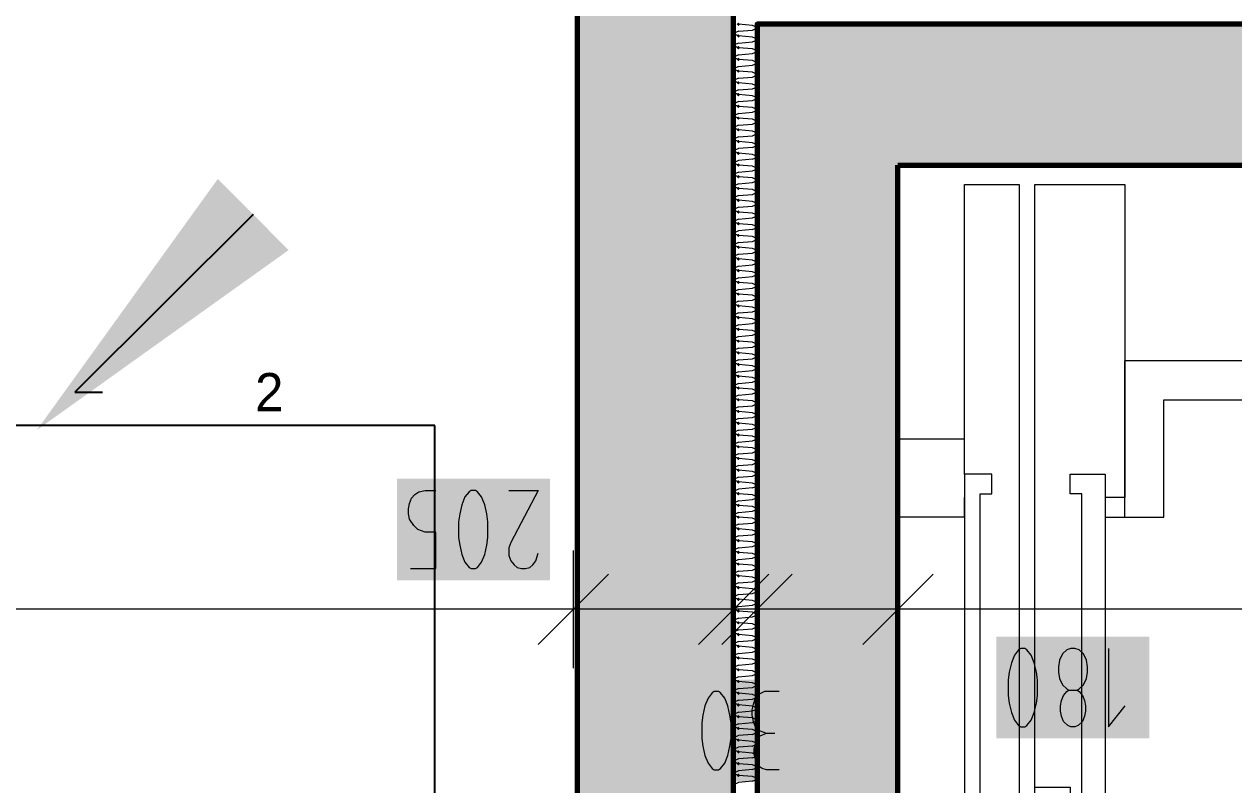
# Model space of a CAD drawing. Header units: millimetres. Extents: x 0 to 594, y 0 to 420.
# Drawn here: x 89.8 to 105.65, y 203.29 to 213.25 of the extents above; entities that cross this region are included whole.
import ezdxf
from ezdxf import colors
from ezdxf.entities.mleader import LeaderData, LeaderLine
from ezdxf.math import Vec2, Vec3

# ---------------------------------------------------------------- set-up
doc = ezdxf.new("R2010")
doc.units = ezdxf.units.MM
doc.header["$LTSCALE"] = 8
for name, color, linetype in [('PDF_Koty delkove', 7, 'Continuous'), ('PDF_Prostupy', 7, 'Continuous'), ('PDF_Steny obvodove nosne', 7, 'Continuous'), ('PDF_Steny sendvic', 7, 'Continuous'), ('PDF_Steny vnitrni', 7, 'Continuous'), ('PDF_Vytah', 7, 'Continuous'), ('RED_2.5mm^2', 1, 'Continuous')]:
    doc.layers.add(name, color=color, linetype=linetype)

msp = doc.modelspace()

# ---------------------------------------------------------------- linework, layer by layer
at = {"layer": 'PDF_Koty delkove', "lineweight": 18}
for points in [[(94.859, 206.118), (95.188, 206.118), (95.188, 206.595), (95.051, 206.595), (94.956, 206.63), (94.901, 206.681), (94.846, 206.766), (94.832, 206.834), (94.832, 206.903), (94.846, 206.971), (94.873, 207.039), (94.915, 207.09)], [(94.915, 207.09), (94.969, 207.125), (95.051, 207.143), (95.188, 207.143)], [(96.146, 207.143), (96.53, 207.143), (96.174, 206.459), (96.146, 206.39), (96.146, 206.288), (96.174, 206.22), (96.215, 206.169), (96.256, 206.134), (96.311, 206.118), (96.365, 206.118), (96.42, 206.134), (96.461, 206.169), (96.502, 206.22), (96.53, 206.322)], [(96.991, 206.354), (96.991, 205.585), (96.991, 204.816)], [(99.092, 206.354), (99.092, 205.585), (99.092, 204.816)], [(99.4, 206.354), (99.4, 205.585), (99.4, 204.816)], [(101.245, 206.354), (101.245, 205.585), (101.245, 204.816)], [(97.453, 206.046), (96.53, 205.124)], [(99.554, 206.046), (98.631, 205.124)], [(99.861, 206.046), (98.939, 205.124)], [(101.706, 206.046), (100.784, 205.124)], [(180.169, 205.585), (173.408, 205.585), (172.569, 205.585), (169.05, 205.585), (165.409, 205.585), (163.923, 205.585), (158.658, 205.585), (156.541, 205.585), (153.878, 205.585), (151.726, 205.585), (123.744, 205.585), (121.847, 205.585), (101.245, 205.585), (99.4, 205.585), (99.092, 205.585), (96.991, 205.585), (79.208, 205.585), (77.721, 205.585)], [(102.991, 204.986), (102.936, 205.055), (102.908, 205.072), (102.854, 205.072), (102.826, 205.055), (102.772, 204.986), (102.731, 204.884), (102.704, 204.764), (102.69, 204.661)], [(102.69, 204.661), (102.69, 204.456), (102.704, 204.355), (102.731, 204.235), (102.772, 204.133), (102.826, 204.064), (102.854, 204.047), (102.908, 204.047), (102.936, 204.064), (102.991, 204.133), (103.032, 204.235), (103.06, 204.355), (103.073, 204.456), (103.073, 204.661), (103.06, 204.764), (103.032, 204.884), (102.991, 204.986)], [(103.593, 204.525), (103.62, 204.508), (103.662, 204.456), (103.689, 204.389), (103.703, 204.32), (103.703, 204.251), (103.689, 204.184), (103.662, 204.115), (103.606, 204.064), (103.565, 204.047), (103.511, 204.047), (103.47, 204.064), (103.415, 204.115), (103.388, 204.184), (103.374, 204.251), (103.374, 204.32), (103.388, 204.389), (103.415, 204.456), (103.456, 204.508), (103.483, 204.525), (103.593, 204.525), (103.62, 204.543), (103.675, 204.594), (103.717, 204.679), (103.731, 204.764), (103.731, 204.833), (103.717, 204.918), (103.675, 205.004), (103.62, 205.055), (103.565, 205.072), (103.511, 205.072), (103.456, 205.055), (103.401, 205.004), (103.361, 204.918), (103.347, 204.833)], [(104.004, 205.072), (104.004, 204.047), (104.222, 204.32)], [(103.347, 204.833), (103.347, 204.764), (103.361, 204.679), (103.401, 204.594), (103.456, 204.543), (103.483, 204.525)], [(98.675, 204.098), (98.675, 203.893), (98.689, 203.791), (98.716, 203.671), (98.757, 203.569), (98.811, 203.5), (98.839, 203.484), (98.893, 203.484), (98.921, 203.5), (98.975, 203.569), (99.016, 203.671), (99.044, 203.791), (99.058, 203.893), (99.058, 204.098), (99.044, 204.2), (99.016, 204.32), (98.975, 204.423), (98.921, 204.491), (98.893, 204.509), (98.839, 204.509), (98.811, 204.491), (98.757, 204.423), (98.716, 204.32)], [(99.687, 204.509), (99.496, 204.509), (99.428, 204.474), (99.373, 204.423), (99.346, 204.338), (99.332, 204.269), (99.332, 204.2), (99.346, 204.115), (99.373, 204.047), (99.428, 203.996), (99.523, 203.961)], [(98.716, 204.32), (98.689, 204.2), (98.675, 204.098)], [(99.687, 203.484), (99.523, 203.484), (99.468, 203.5), (99.414, 203.535), (99.386, 203.586), (99.359, 203.688), (99.359, 203.756), (99.386, 203.859), (99.441, 203.928), (99.523, 203.961), (99.632, 203.961)]]:
    msp.add_lwpolyline(points, dxfattribs=at)
msp.add_lwpolyline([(95.489, 206.732), (95.489, 206.527), (95.503, 206.425), (95.53, 206.305), (95.572, 206.203), (95.626, 206.134), (95.654, 206.118), (95.708, 206.118), (95.736, 206.134), (95.79, 206.203), (95.831, 206.305), (95.859, 206.425), (95.873, 206.527), (95.873, 206.732), (95.859, 206.834), (95.831, 206.954), (95.79, 207.057), (95.736, 207.125), (95.708, 207.143), (95.654, 207.143), (95.626, 207.125), (95.572, 207.057), (95.53, 206.954), (95.503, 206.834)], close=True, dxfattribs=at)
at = {"layer": 'PDF_Koty delkove', "color": 7, "lineweight": 18, "true_color": 0xffffff, "transparency": 33554559}
for points in [[(96.684, 207.296), (94.679, 207.296), (96.684, 205.964), (94.679, 205.964)], [(104.541, 205.226), (102.536, 205.226), (104.541, 203.894), (102.536, 203.894)], [(99.869, 204.662), (98.521, 204.662), (99.869, 203.33), (98.521, 203.33)]]:
    msp.add_solid(points, dxfattribs=at)
at = {"layer": 'PDF_Steny obvodove nosne', "lineweight": 70}
for points in [[(97.042, 213.557), (97.042, 202.999), (97.042, 201.513), (97.042, 192.34)], [(99.092, 192.34), (99.092, 192.545), (99.092, 213.352), (99.092, 213.557)]]:
    msp.add_lwpolyline(points, dxfattribs=at)
at = {"layer": 'PDF_Steny obvodove nosne', "color": 9, "lineweight": 9, "true_color": 0xc0c0c0, "transparency": 33554559}
msp.add_solid([(97.042, 213.557), (97.042, 192.34), (99.092, 213.557), (99.092, 192.34)], dxfattribs=at)
at = {"layer": 'PDF_Steny sendvic', "lineweight": 35}
for points in [[(99.092, 192.545), (99.092, 192.34), (121.642, 192.34), (123.692, 192.34), (123.744, 192.34), (123.744, 192.647), (123.692, 192.647), (101.245, 192.647), (99.4, 192.647), (99.4, 213.249), (101.245, 213.249), (123.692, 213.249), (123.744, 213.249), (123.744, 213.557), (123.692, 213.557), (99.092, 213.557), (99.092, 213.352)], [(99.092, 213.352), (99.092, 192.545)]]:
    msp.add_lwpolyline(points, dxfattribs=at)
at = {"layer": 'PDF_Steny sendvic', "lineweight": 9}
for points in [[(99.338, 213.234), (99.154, 213.249)], [(99.338, 213.234), (99.338, 213.234)], [(99.4, 213.206), (99.338, 213.234)], [(99.338, 213.172), (99.4, 213.2)], [(99.154, 213.157), (99.092, 213.126)], [(99.092, 213.126), (99.154, 213.096)], [(99.154, 213.157), (99.338, 213.172)], [(99.338, 213.08), (99.154, 213.096)], [(99.338, 213.08), (99.338, 213.08)], [(99.4, 213.053), (99.338, 213.08)], [(99.338, 213.019), (99.4, 213.046)], [(99.154, 213.003), (99.092, 212.973)], [(99.092, 212.973), (99.154, 212.942)], [(99.154, 213.003), (99.338, 213.019)], [(99.338, 212.927), (99.154, 212.942)], [(99.338, 212.927), (99.338, 212.927)], [(99.4, 212.899), (99.338, 212.927)], [(99.338, 212.865), (99.4, 212.893)], [(99.154, 212.85), (99.092, 212.819)], [(99.092, 212.819), (99.154, 212.788)], [(99.154, 212.85), (99.338, 212.865)], [(99.338, 212.773), (99.154, 212.788)], [(99.154, 212.696), (99.338, 212.711)], [(99.338, 212.773), (99.338, 212.773)], [(99.4, 212.745), (99.338, 212.773)], [(99.338, 212.711), (99.4, 212.739)], [(99.154, 212.696), (99.092, 212.665)], [(99.092, 212.665), (99.154, 212.634)], [(99.338, 212.619), (99.154, 212.634)], [(99.154, 212.542), (99.338, 212.557)], [(99.338, 212.619), (99.338, 212.619)], [(99.4, 212.591), (99.338, 212.619)], [(99.338, 212.557), (99.4, 212.585)], [(99.154, 212.542), (99.092, 212.511)], [(99.092, 212.511), (99.154, 212.481)], [(99.338, 212.465), (99.154, 212.481)], [(99.154, 212.388), (99.338, 212.404)], [(99.338, 212.465), (99.338, 212.465)], [(99.4, 212.438), (99.338, 212.465)], [(99.338, 212.404), (99.4, 212.431)], [(99.154, 212.388), (99.092, 212.358)], [(99.092, 212.358), (99.154, 212.327)], [(99.154, 212.235), (99.092, 212.204)], [(99.338, 212.312), (99.154, 212.327)], [(99.154, 212.235), (99.338, 212.25)], [(99.338, 212.312), (99.338, 212.312)], [(99.4, 212.284), (99.338, 212.312)], [(99.338, 212.25), (99.4, 212.278)], [(99.092, 212.204), (99.154, 212.173)], [(99.154, 212.081), (99.092, 212.05)], [(99.338, 212.158), (99.154, 212.173)], [(99.154, 212.081), (99.338, 212.096)], [(99.338, 212.158), (99.338, 212.158)], [(99.4, 212.13), (99.338, 212.158)], [(99.338, 212.096), (99.4, 212.124)], [(99.092, 212.05), (99.154, 212.019)], [(99.154, 211.927), (99.092, 211.896)], [(99.338, 212.004), (99.154, 212.019)], [(99.154, 211.927), (99.338, 211.942)], [(99.338, 212.004), (99.338, 212.004)], [(99.4, 211.976), (99.338, 212.004)], [(99.338, 211.942), (99.4, 211.97)], [(99.092, 211.896), (99.154, 211.866)], [(99.154, 211.773), (99.092, 211.743)], [(99.338, 211.85), (99.154, 211.866)], [(99.154, 211.773), (99.338, 211.789)], [(99.338, 211.85), (99.338, 211.85)], [(99.4, 211.823), (99.338, 211.85)], [(99.338, 211.789), (99.4, 211.816)], [(99.092, 211.743), (99.154, 211.712)], [(99.338, 211.635), (99.154, 211.62), (99.092, 211.589)], [(99.338, 211.697), (99.154, 211.712)], [(99.338, 211.697), (99.338, 211.697)], [(99.4, 211.669), (99.338, 211.697)], [(99.338, 211.635), (99.4, 211.663)], [(99.092, 211.589), (99.154, 211.558)], [(99.338, 211.481), (99.154, 211.466), (99.092, 211.435)], [(99.338, 211.543), (99.154, 211.558)], [(99.338, 211.543), (99.338, 211.543)], [(99.338, 211.543), (99.338, 211.543)], [(99.4, 211.515), (99.338, 211.543)], [(99.338, 211.481), (99.4, 211.509)], [(99.092, 211.435), (99.154, 211.404)], [(99.154, 211.312), (99.092, 211.281)], [(99.338, 211.389), (99.154, 211.404)], [(99.154, 211.312), (99.338, 211.327)], [(99.338, 211.389), (99.338, 211.389)], [(99.4, 211.361), (99.338, 211.389)], [(99.338, 211.327), (99.4, 211.355)], [(99.092, 211.281), (99.154, 211.251)], [(99.154, 211.158), (99.092, 211.128)], [(99.092, 211.128), (99.154, 211.097)], [(99.338, 211.235), (99.154, 211.251)], [(99.154, 211.158), (99.338, 211.174)], [(99.338, 211.235), (99.338, 211.235)], [(99.4, 211.208), (99.338, 211.235)], [(99.338, 211.174), (99.4, 211.201)], [(99.154, 211.005), (99.092, 210.974)], [(99.092, 210.974), (99.154, 210.943)], [(99.338, 211.082), (99.154, 211.097)], [(99.154, 211.005), (99.338, 211.02)], [(99.338, 211.082), (99.338, 211.082)], [(99.4, 211.054), (99.338, 211.082)], [(99.338, 211.02), (99.4, 211.048)], [(99.154, 210.851), (99.092, 210.82)], [(99.092, 210.82), (99.154, 210.789)], [(99.338, 210.928), (99.154, 210.943)], [(99.154, 210.851), (99.338, 210.866)], [(99.338, 210.928), (99.338, 210.928)], [(99.4, 210.9), (99.338, 210.928)], [(99.338, 210.866), (99.4, 210.894)], [(99.154, 210.697), (99.092, 210.666)], [(99.092, 210.666), (99.154, 210.636)], [(99.338, 210.774), (99.154, 210.789)], [(99.154, 210.697), (99.338, 210.712)], [(99.338, 210.774), (99.338, 210.774)], [(99.4, 210.747), (99.338, 210.774)], [(99.338, 210.712), (99.4, 210.74)], [(99.338, 210.559), (99.154, 210.543), (99.092, 210.513)], [(99.092, 210.513), (99.154, 210.482)], [(99.338, 210.62), (99.154, 210.636)], [(99.338, 210.62), (99.338, 210.62)], [(99.4, 210.593), (99.338, 210.62)], [(99.338, 210.559), (99.4, 210.586)], [(99.154, 210.39), (99.092, 210.359)], [(99.092, 210.359), (99.154, 210.328)], [(99.338, 210.467), (99.154, 210.482)], [(99.154, 210.39), (99.338, 210.405)], [(99.338, 210.467), (99.338, 210.467)], [(99.4, 210.439), (99.338, 210.467)], [(99.338, 210.405), (99.4, 210.433)], [(99.154, 210.236), (99.092, 210.205)], [(99.092, 210.205), (99.154, 210.174)], [(99.338, 210.313), (99.154, 210.328)], [(99.154, 210.236), (99.338, 210.251)], [(99.338, 210.159), (99.154, 210.174)], [(99.338, 210.313), (99.338, 210.313)], [(99.4, 210.285), (99.338, 210.313)], [(99.338, 210.251), (99.4, 210.279)], [(99.154, 210.082), (99.092, 210.051)], [(99.092, 210.051), (99.154, 210.021)], [(99.154, 210.082), (99.338, 210.097)], [(99.338, 210.005), (99.154, 210.021)], [(99.338, 210.159), (99.338, 210.159)], [(99.4, 210.132), (99.338, 210.159)], [(99.338, 210.097), (99.4, 210.125)], [(99.154, 209.928), (99.092, 209.898)], [(99.092, 209.898), (99.154, 209.867)], [(99.154, 209.928), (99.338, 209.944)], [(99.338, 209.852), (99.154, 209.867)], [(99.338, 210.005), (99.338, 210.005)], [(99.4, 209.978), (99.338, 210.005)], [(99.338, 209.944), (99.4, 209.971)], [(99.154, 209.775), (99.092, 209.744)], [(99.092, 209.744), (99.154, 209.713)], [(99.154, 209.775), (99.338, 209.79)], [(99.338, 209.698), (99.154, 209.713)], [(99.338, 209.852), (99.338, 209.852)], [(99.4, 209.824), (99.338, 209.852)], [(99.338, 209.79), (99.4, 209.818)], [(99.338, 209.698), (99.338, 209.698)], [(99.4, 209.67), (99.338, 209.698)], [(99.154, 209.621), (99.092, 209.59)], [(99.092, 209.59), (99.154, 209.559)], [(99.154, 209.621), (99.338, 209.636)], [(99.338, 209.544), (99.154, 209.559)], [(99.338, 209.636), (99.4, 209.664)], [(99.338, 209.544), (99.338, 209.544)], [(99.4, 209.517), (99.338, 209.544)], [(99.154, 209.467), (99.092, 209.436)], [(99.092, 209.436), (99.154, 209.406)], [(99.154, 209.467), (99.338, 209.482)], [(99.338, 209.39), (99.154, 209.406)], [(99.338, 209.482), (99.4, 209.51)], [(99.338, 209.39), (99.338, 209.39)], [(99.4, 209.363), (99.338, 209.39)], [(99.154, 209.313), (99.092, 209.283)], [(99.092, 209.283), (99.154, 209.252)], [(99.154, 209.313), (99.338, 209.329)], [(99.338, 209.237), (99.154, 209.252)], [(99.338, 209.329), (99.4, 209.356)], [(99.338, 209.237), (99.338, 209.237)], [(99.4, 209.209), (99.338, 209.237)], [(99.154, 209.16), (99.092, 209.129)], [(99.092, 209.129), (99.154, 209.098)], [(99.154, 209.16), (99.338, 209.175)], [(99.338, 209.083), (99.154, 209.098)], [(99.338, 209.175), (99.4, 209.203)], [(99.338, 209.083), (99.338, 209.083)], [(99.4, 209.055), (99.338, 209.083)], [(99.154, 209.006), (99.092, 208.975)], [(99.092, 208.975), (99.154, 208.944)], [(99.154, 209.006), (99.338, 209.021)], [(99.338, 208.929), (99.154, 208.944)], [(99.338, 209.021), (99.4, 209.049)], [(99.338, 208.929), (99.338, 208.929)], [(99.4, 208.902), (99.338, 208.929)], [(99.154, 208.852), (99.092, 208.821)], [(99.092, 208.821), (99.154, 208.791)], [(99.154, 208.852), (99.338, 208.867)], [(99.338, 208.775), (99.154, 208.791)], [(99.338, 208.867), (99.4, 208.895)], [(99.338, 208.775), (99.338, 208.775)], [(99.4, 208.748), (99.338, 208.775)], [(99.154, 208.698), (99.092, 208.668)], [(99.092, 208.668), (99.154, 208.637)], [(99.154, 208.698), (99.338, 208.714)], [(99.338, 208.622), (99.154, 208.637)], [(99.338, 208.714), (99.4, 208.741)], [(99.338, 208.622), (99.338, 208.622)], [(99.4, 208.594), (99.338, 208.622)], [(99.338, 208.56), (99.4, 208.588)], [(99.154, 208.545), (99.092, 208.514)], [(99.092, 208.514), (99.154, 208.483)], [(99.154, 208.545), (99.338, 208.56)], [(99.338, 208.468), (99.154, 208.483)], [(99.338, 208.468), (99.338, 208.468)], [(99.4, 208.44), (99.338, 208.468)], [(99.338, 208.406), (99.4, 208.434)], [(99.154, 208.391), (99.092, 208.36)], [(99.092, 208.36), (99.154, 208.329)], [(99.154, 208.391), (99.338, 208.406)], [(99.338, 208.314), (99.154, 208.329)], [(99.338, 208.314), (99.338, 208.314)], [(99.4, 208.287), (99.338, 208.314)], [(99.338, 208.252), (99.4, 208.28)], [(99.154, 208.237), (99.092, 208.206)], [(99.092, 208.206), (99.154, 208.176)], [(99.154, 208.237), (99.338, 208.252)], [(99.338, 208.16), (99.154, 208.176)], [(99.338, 208.16), (99.338, 208.16)], [(99.4, 208.133), (99.338, 208.16)], [(99.338, 208.099), (99.4, 208.126)], [(99.154, 208.083), (99.092, 208.053)], [(99.092, 208.053), (99.154, 208.022)], [(99.154, 208.083), (99.338, 208.099)], [(99.338, 208.007), (99.154, 208.022)], [(99.338, 208.007), (99.338, 208.007)], [(99.4, 207.979), (99.338, 208.007)], [(99.338, 207.945), (99.4, 207.973)], [(99.154, 207.93), (99.092, 207.899)], [(99.092, 207.899), (99.154, 207.868)], [(99.154, 207.93), (99.338, 207.945)], [(99.338, 207.853), (99.154, 207.868)], [(99.338, 207.853), (99.338, 207.853)], [(99.4, 207.825), (99.338, 207.853)], [(99.338, 207.791), (99.4, 207.819)], [(99.154, 207.776), (99.092, 207.745)], [(99.092, 207.745), (99.154, 207.714)], [(99.154, 207.776), (99.338, 207.791)], [(99.338, 207.699), (99.154, 207.714)], [(99.154, 207.622), (99.338, 207.637)], [(99.338, 207.699), (99.338, 207.699)], [(99.4, 207.672), (99.338, 207.699)], [(99.338, 207.637), (99.4, 207.665)], [(99.154, 207.622), (99.092, 207.591)], [(99.092, 207.591), (99.154, 207.561)], [(99.338, 207.545), (99.154, 207.561)], [(99.154, 207.468), (99.338, 207.484)], [(99.338, 207.545), (99.338, 207.545)], [(99.4, 207.518), (99.338, 207.545)], [(99.338, 207.484), (99.4, 207.511)], [(99.154, 207.468), (99.092, 207.438)], [(99.092, 207.438), (99.154, 207.407)], [(99.338, 207.392), (99.154, 207.407)], [(99.154, 207.315), (99.338, 207.33)], [(99.338, 207.392), (99.338, 207.392)], [(99.4, 207.364), (99.338, 207.392)], [(99.338, 207.33), (99.4, 207.358)], [(99.154, 207.315), (99.092, 207.284)], [(99.092, 207.284), (99.154, 207.253)], [(99.338, 207.176), (99.154, 207.161), (99.092, 207.13)], [(99.338, 207.238), (99.154, 207.253)], [(99.338, 207.238), (99.338, 207.238)], [(99.4, 207.21), (99.338, 207.238)], [(99.338, 207.176), (99.4, 207.204)], [(99.092, 207.13), (99.154, 207.099)], [(99.154, 207.007), (99.092, 206.976)], [(99.338, 207.084), (99.154, 207.099)], [(99.154, 207.007), (99.338, 207.022)], [(99.338, 207.084), (99.338, 207.084)], [(99.4, 207.057), (99.338, 207.084)], [(99.338, 207.022), (99.4, 207.05)], [(99.092, 206.976), (99.154, 206.946)], [(99.154, 206.853), (99.092, 206.823)], [(99.338, 206.93), (99.154, 206.946)], [(99.154, 206.853), (99.338, 206.869)], [(99.338, 206.93), (99.338, 206.93)], [(99.4, 206.903), (99.338, 206.93)], [(99.338, 206.869), (99.4, 206.896)], [(99.092, 206.823), (99.154, 206.792)], [(99.154, 206.7), (99.092, 206.669)], [(99.338, 206.777), (99.154, 206.792)], [(99.154, 206.7), (99.338, 206.715)], [(99.338, 206.777), (99.338, 206.777)], [(99.4, 206.749), (99.338, 206.777)], [(99.338, 206.715), (99.4, 206.743)], [(99.092, 206.669), (99.154, 206.638)], [(99.154, 206.546), (99.092, 206.515)], [(99.338, 206.623), (99.154, 206.638)], [(99.154, 206.546), (99.338, 206.561)], [(99.338, 206.623), (99.338, 206.623)], [(99.4, 206.595), (99.338, 206.623)], [(99.338, 206.561), (99.4, 206.589)], [(99.092, 206.515), (99.154, 206.484)], [(99.154, 206.392), (99.092, 206.361)], [(99.338, 206.469), (99.154, 206.484)], [(99.154, 206.392), (99.338, 206.407)], [(99.338, 206.469), (99.338, 206.469)], [(99.4, 206.442), (99.338, 206.469)], [(99.338, 206.407), (99.4, 206.435)], [(99.092, 206.361), (99.154, 206.331)], [(99.154, 206.238), (99.092, 206.208)], [(99.338, 206.315), (99.154, 206.331)], [(99.154, 206.238), (99.338, 206.254)], [(99.338, 206.315), (99.338, 206.315)], [(99.4, 206.288), (99.338, 206.315)], [(99.338, 206.254), (99.4, 206.281)], [(99.092, 206.208), (99.154, 206.177)], [(99.154, 206.085), (99.092, 206.054)], [(99.092, 206.054), (99.154, 206.023)], [(99.338, 206.162), (99.154, 206.177)], [(99.154, 206.085), (99.338, 206.1)], [(99.338, 206.162), (99.338, 206.162)], [(99.4, 206.134), (99.338, 206.162)], [(99.338, 206.1), (99.4, 206.128)], [(99.154, 205.931), (99.092, 205.9)], [(99.092, 205.9), (99.154, 205.869)], [(99.338, 206.008), (99.154, 206.023)], [(99.154, 205.931), (99.338, 205.946)], [(99.338, 206.008), (99.338, 206.008)], [(99.4, 205.98), (99.338, 206.008)], [(99.338, 205.946), (99.4, 205.974)], [(99.154, 205.777), (99.092, 205.746)], [(99.092, 205.746), (99.154, 205.716)], [(99.338, 205.854), (99.154, 205.869)], [(99.154, 205.777), (99.338, 205.792)], [(99.338, 205.854), (99.338, 205.854)], [(99.4, 205.827), (99.338, 205.854)], [(99.338, 205.792), (99.4, 205.82)], [(99.154, 205.623), (99.092, 205.593)], [(99.092, 205.593), (99.154, 205.562)], [(99.338, 205.7), (99.154, 205.716)], [(99.154, 205.623), (99.338, 205.639)], [(99.338, 205.7), (99.338, 205.7)], [(99.4, 205.673), (99.338, 205.7)], [(99.338, 205.639), (99.4, 205.666)], [(99.154, 205.47), (99.092, 205.439)], [(99.092, 205.439), (99.154, 205.408)], [(99.338, 205.547), (99.154, 205.562)], [(99.154, 205.47), (99.338, 205.485)], [(99.338, 205.547), (99.338, 205.547)], [(99.4, 205.519), (99.338, 205.547)], [(99.338, 205.485), (99.4, 205.513)], [(99.154, 205.316), (99.092, 205.285)], [(99.092, 205.285), (99.154, 205.254)], [(99.338, 205.393), (99.154, 205.408)], [(99.154, 205.316), (99.338, 205.331)], [(99.338, 205.393), (99.338, 205.393)], [(99.4, 205.365), (99.338, 205.393)], [(99.338, 205.331), (99.4, 205.359)], [(99.154, 205.162), (99.092, 205.131)], [(99.092, 205.131), (99.154, 205.101)], [(99.338, 205.239), (99.154, 205.254)], [(99.154, 205.162), (99.338, 205.177)], [(99.338, 205.085), (99.154, 205.101)], [(99.338, 205.239), (99.338, 205.239)], [(99.4, 205.212), (99.338, 205.239)], [(99.338, 205.177), (99.4, 205.205)], [(99.154, 205.008), (99.092, 204.978)], [(99.092, 204.978), (99.154, 204.947)], [(99.154, 205.008), (99.338, 205.024)], [(99.338, 204.932), (99.154, 204.947)], [(99.338, 205.085), (99.338, 205.085)], [(99.4, 205.058), (99.338, 205.085)], [(99.338, 205.024), (99.4, 205.051)], [(99.154, 204.855), (99.092, 204.824)], [(99.092, 204.824), (99.154, 204.793)], [(99.154, 204.855), (99.338, 204.87)], [(99.338, 204.778), (99.154, 204.793)], [(99.338, 204.932), (99.338, 204.932)], [(99.4, 204.904), (99.338, 204.932)], [(99.338, 204.87), (99.4, 204.898)], [(99.154, 204.701), (99.092, 204.67)], [(99.092, 204.67), (99.154, 204.639)], [(99.154, 204.701), (99.338, 204.716)], [(99.338, 204.624), (99.154, 204.639)], [(99.338, 204.778), (99.338, 204.778)], [(99.4, 204.75), (99.338, 204.778)], [(99.338, 204.716), (99.4, 204.744)], [(99.154, 204.547), (99.092, 204.516)], [(99.092, 204.516), (99.154, 204.486)], [(99.154, 204.547), (99.338, 204.562)], [(99.338, 204.47), (99.154, 204.486)], [(99.338, 204.624), (99.338, 204.624)], [(99.4, 204.597), (99.338, 204.624)], [(99.338, 204.562), (99.4, 204.59)], [(99.338, 204.47), (99.338, 204.47)], [(99.4, 204.443), (99.338, 204.47)], [(99.154, 204.393), (99.092, 204.363)], [(99.092, 204.363), (99.154, 204.332)], [(99.154, 204.393), (99.338, 204.409)], [(99.338, 204.317), (99.154, 204.332)], [(99.338, 204.409), (99.4, 204.436)], [(99.338, 204.317), (99.338, 204.317)], [(99.4, 204.289), (99.338, 204.317)], [(99.154, 204.24), (99.092, 204.209)], [(99.092, 204.209), (99.154, 204.178)], [(99.154, 204.24), (99.338, 204.255)], [(99.338, 204.163), (99.154, 204.178)], [(99.338, 204.255), (99.4, 204.283)], [(99.338, 204.163), (99.338, 204.163)], [(99.4, 204.135), (99.338, 204.163)], [(99.154, 204.086), (99.092, 204.055)], [(99.092, 204.055), (99.154, 204.024)], [(99.154, 204.086), (99.338, 204.101)], [(99.338, 204.009), (99.154, 204.024)], [(99.338, 204.101), (99.4, 204.129)], [(99.338, 204.009), (99.338, 204.009)], [(99.338, 204.009), (99.338, 204.009)], [(99.4, 203.982), (99.338, 204.009)], [(99.338, 203.947), (99.154, 203.932), (99.092, 203.901)], [(99.092, 203.901), (99.154, 203.871)], [(99.338, 203.855), (99.154, 203.871)], [(99.338, 203.947), (99.4, 203.975)], [(99.338, 203.855), (99.338, 203.855)], [(99.4, 203.828), (99.338, 203.855)], [(99.338, 203.794), (99.154, 203.778), (99.092, 203.748)], [(99.092, 203.748), (99.154, 203.717)], [(99.338, 203.702), (99.154, 203.717)], [(99.338, 203.794), (99.4, 203.821)], [(99.338, 203.702), (99.338, 203.702)], [(99.4, 203.674), (99.338, 203.702)], [(99.338, 203.64), (99.154, 203.625), (99.092, 203.594)], [(99.092, 203.594), (99.154, 203.563)], [(99.338, 203.548), (99.154, 203.563)], [(99.338, 203.64), (99.4, 203.668)], [(99.338, 203.548), (99.338, 203.548)], [(99.4, 203.52), (99.338, 203.548)], [(99.338, 203.486), (99.154, 203.471), (99.092, 203.44)], [(99.092, 203.44), (99.154, 203.409)], [(99.338, 203.394), (99.154, 203.409)], [(99.338, 203.486), (99.4, 203.514)], [(99.338, 203.394), (99.338, 203.394)], [(99.4, 203.367), (99.338, 203.394)], [(99.338, 203.332), (99.4, 203.36)], [(99.338, 203.332), (99.154, 203.317), (99.092, 203.286)]]:
    msp.add_lwpolyline(points, dxfattribs=at)
at = {"layer": 'PDF_Steny sendvic', "lineweight": 9, "transparency": 33554559}
for points in [[(99.154, 213.226), (99.131, 213.249), (99.177, 213.249), (99.154, 213.272)], [(99.154, 213.073), (99.131, 213.096), (99.177, 213.096), (99.154, 213.119)], [(99.154, 212.919), (99.131, 212.942), (99.177, 212.942), (99.154, 212.965)], [(99.154, 212.765), (99.131, 212.788), (99.177, 212.788), (99.154, 212.811)], [(99.154, 212.611), (99.131, 212.634), (99.177, 212.634), (99.154, 212.657)], [(99.154, 212.458), (99.131, 212.481), (99.177, 212.481), (99.154, 212.504)], [(99.154, 212.304), (99.131, 212.327), (99.177, 212.327), (99.154, 212.35)], [(99.154, 212.15), (99.131, 212.173), (99.177, 212.173), (99.154, 212.196)], [(99.154, 211.996), (99.131, 212.019), (99.177, 212.019), (99.154, 212.042)], [(99.154, 211.843), (99.131, 211.866), (99.177, 211.866), (99.154, 211.889)], [(99.154, 211.689), (99.131, 211.712), (99.177, 211.712), (99.154, 211.735)], [(99.154, 211.535), (99.131, 211.558), (99.177, 211.558), (99.154, 211.581)], [(99.154, 211.381), (99.131, 211.404), (99.177, 211.404), (99.154, 211.427)], [(99.154, 211.228), (99.131, 211.251), (99.177, 211.251), (99.154, 211.274)], [(99.154, 211.074), (99.131, 211.097), (99.177, 211.097), (99.154, 211.12)], [(99.154, 210.92), (99.131, 210.943), (99.177, 210.943), (99.154, 210.966)], [(99.154, 210.766), (99.131, 210.789), (99.177, 210.789), (99.154, 210.812)], [(99.154, 210.613), (99.131, 210.636), (99.177, 210.636), (99.154, 210.659)], [(99.154, 210.459), (99.131, 210.482), (99.177, 210.482), (99.154, 210.505)], [(99.154, 210.305), (99.131, 210.328), (99.177, 210.328), (99.154, 210.351)], [(99.154, 210.151), (99.131, 210.174), (99.177, 210.174), (99.154, 210.197)], [(99.154, 209.998), (99.131, 210.021), (99.177, 210.021), (99.154, 210.044)], [(99.154, 209.844), (99.131, 209.867), (99.177, 209.867), (99.154, 209.89)], [(99.154, 209.69), (99.131, 209.713), (99.177, 209.713), (99.154, 209.736)], [(99.154, 209.536), (99.131, 209.559), (99.177, 209.559), (99.154, 209.582)], [(99.154, 209.383), (99.131, 209.406), (99.177, 209.406), (99.154, 209.429)], [(99.154, 209.229), (99.131, 209.252), (99.177, 209.252), (99.154, 209.275)], [(99.154, 209.075), (99.131, 209.098), (99.177, 209.098), (99.154, 209.121)], [(99.154, 208.921), (99.131, 208.944), (99.177, 208.944), (99.154, 208.967)], [(99.154, 208.768), (99.131, 208.791), (99.177, 208.791), (99.154, 208.814)], [(99.154, 208.614), (99.131, 208.637), (99.177, 208.637), (99.154, 208.66)], [(99.154, 208.46), (99.131, 208.483), (99.177, 208.483), (99.154, 208.506)], [(99.154, 208.306), (99.131, 208.329), (99.177, 208.329), (99.154, 208.352)], [(99.154, 208.153), (99.131, 208.176), (99.177, 208.176), (99.154, 208.199)], [(99.154, 207.999), (99.131, 208.022), (99.177, 208.022), (99.154, 208.045)], [(99.154, 207.845), (99.131, 207.868), (99.177, 207.868), (99.154, 207.891)], [(99.154, 207.691), (99.131, 207.714), (99.177, 207.714), (99.154, 207.737)], [(99.154, 207.538), (99.131, 207.561), (99.177, 207.561), (99.154, 207.584)], [(99.154, 207.384), (99.131, 207.407), (99.177, 207.407), (99.154, 207.43)], [(99.154, 207.23), (99.131, 207.253), (99.177, 207.253), (99.154, 207.276)], [(99.154, 207.076), (99.131, 207.099), (99.177, 207.099), (99.154, 207.123)], [(99.154, 206.923), (99.131, 206.946), (99.177, 206.946), (99.154, 206.969)], [(99.154, 206.769), (99.131, 206.792), (99.177, 206.792), (99.154, 206.815)], [(99.154, 206.615), (99.131, 206.638), (99.177, 206.638), (99.154, 206.661)], [(99.154, 206.461), (99.131, 206.484), (99.177, 206.484), (99.154, 206.508)], [(99.154, 206.308), (99.131, 206.331), (99.177, 206.331), (99.154, 206.354)], [(99.154, 206.154), (99.131, 206.177), (99.177, 206.177), (99.154, 206.2)], [(99.154, 206), (99.131, 206.023), (99.177, 206.023), (99.154, 206.046)], [(99.154, 205.846), (99.131, 205.869), (99.177, 205.869), (99.154, 205.893)], [(99.154, 205.693), (99.131, 205.716), (99.177, 205.716), (99.154, 205.739)], [(99.154, 205.539), (99.131, 205.562), (99.177, 205.562), (99.154, 205.585)], [(99.154, 205.385), (99.131, 205.408), (99.177, 205.408), (99.154, 205.431)], [(99.154, 205.231), (99.131, 205.254), (99.177, 205.254), (99.154, 205.278)], [(99.154, 205.078), (99.131, 205.101), (99.177, 205.101), (99.154, 205.124)], [(99.154, 204.924), (99.131, 204.947), (99.177, 204.947), (99.154, 204.97)], [(99.154, 204.77), (99.131, 204.793), (99.177, 204.793), (99.154, 204.816)], [(99.154, 204.616), (99.131, 204.639), (99.177, 204.639), (99.154, 204.663)], [(99.154, 204.463), (99.131, 204.486), (99.177, 204.486), (99.154, 204.509)], [(99.154, 204.309), (99.131, 204.332), (99.177, 204.332), (99.154, 204.355)], [(99.154, 204.155), (99.131, 204.178), (99.177, 204.178), (99.154, 204.201)], [(99.154, 204.001), (99.131, 204.024), (99.177, 204.024), (99.154, 204.048)], [(99.154, 203.848), (99.131, 203.871), (99.177, 203.871), (99.154, 203.894)], [(99.154, 203.694), (99.131, 203.717), (99.177, 203.717), (99.154, 203.74)], [(99.154, 203.54), (99.131, 203.563), (99.177, 203.563), (99.154, 203.586)], [(99.154, 203.386), (99.131, 203.409), (99.177, 203.409), (99.154, 203.433)]]:
    msp.add_solid(points, dxfattribs=at)
at = {"layer": 'PDF_Steny vnitrni', "lineweight": 70}
for points in [[(101.245, 213.249), (99.4, 213.249), (99.4, 192.647), (101.245, 192.647)], [(123.692, 211.404), (123.692, 213.249), (101.245, 213.249)], [(101.245, 211.404), (121.847, 211.404)], [(101.245, 194.492), (101.245, 211.404)]]:
    msp.add_lwpolyline(points, dxfattribs=at)
at = {"layer": 'PDF_Steny vnitrni', "color": 9, "lineweight": 9, "true_color": 0xc0c0c0, "transparency": 33554559}
for points in [[(99.4, 213.249), (99.4, 192.647), (101.245, 213.249), (101.245, 192.647)], [(123.692, 213.249), (101.245, 213.249), (123.692, 211.404), (101.245, 211.404)]]:
    msp.add_solid(points, dxfattribs=at)
at = {"layer": 'PDF_Vytah', "lineweight": 9}
for points in [[(101.245, 210.892), (101.245, 211.404), (101.655, 211.404)], [(102.116, 207.356), (102.116, 211.148), (102.834, 211.148), (102.834, 197.567)], [(104.73, 198.592), (104.217, 198.592), (103.039, 198.592), (103.039, 198.848), (103.192, 198.848), (103.192, 202.999), (103.039, 202.999), (103.039, 203.256), (103.5, 203.256), (103.5, 198.592), (103.039, 198.592), (103.039, 211.148), (104.217, 211.148), (104.217, 208.842), (104.217, 207.048), (103.961, 207.048), (103.961, 206.792), (104.73, 206.792)], [(104.73, 208.329), (119.08, 208.329), (119.08, 206.792), (119.849, 206.792), (119.849, 207.048), (119.592, 207.048), (119.592, 208.842), (104.217, 208.842)], [(104.217, 206.792), (104.217, 208.842)], [(104.73, 206.792), (104.73, 208.329)], [(101.245, 206.792), (101.245, 207.817), (102.116, 207.817)], [(102.116, 206.792), (102.116, 207.048)], [(102.116, 206.792), (101.245, 206.792), (101.245, 198.592)]]:
    msp.add_lwpolyline(points, dxfattribs=at)
for points in [[(102.116, 207.356), (102.116, 202.692), (102.475, 202.692), (102.475, 202.948), (102.321, 202.948), (102.321, 207.099), (102.475, 207.099), (102.475, 207.356)], [(103.961, 207.356), (103.961, 202.692), (103.5, 202.692), (103.5, 202.948), (103.654, 202.948), (103.654, 207.099), (103.5, 207.099), (103.5, 207.356)]]:
    msp.add_lwpolyline(points, close=True, dxfattribs=at)
at = {"layer": 'RED_2.5mm^2'}
for p, q in [((95.176, 207.992), (89.332, 207.992)), ((95.176, 206.181), (95.176, 207.992)), ((95.176, 192.209), (95.176, 206.181)), ((95.176, 206.181), (95.176, 206.181))]:
    msp.add_line(p, q, dxfattribs=at)

# ---------------------------------------------------------------- leaders
at = {"layer": 'PDF_Prostupy'}
ml = msp.add_multileader_mtext('Standard', dxfattribs=at)
ml.set_content('2', color=256)
ml.set_leader_properties()
ml.build(insert=Vec2(0, 0))
ml.multileader.update_dxf_attribs({"text_right_attachment_type": 6, "dogleg_length": 0.36})
ctx = ml.context
ctx.base_point, ctx.char_height, ctx.plane_origin = Vec3(90.821, 208.43), 0.5, Vec3(89.963, 207.934)
ctx.right_attachment = 6
notes = []
notes.append((ctx, [(0, (1, 1, 0), (90.461, 208.43), (1, 0), 0.36, [(0, [(89.963, 207.934)], 0, [])])]))
ctx.mtext.insert, ctx.mtext.width, ctx.mtext.flow_direction = Vec3(92.821, 208.68), 0.12351, 5
for ctx, leaders in notes:
    for number, flags, end, landing, length, lines in leaders:
        leader = LeaderData()
        leader.index, (leader.has_last_leader_line, leader.has_dogleg_vector, leader.attachment_direction) = number, flags
        leader.last_leader_point, leader.dogleg_vector, leader.dogleg_length = Vec3(end), Vec3(landing), length
        for number, points, colour, breaks in lines:
            line = LeaderLine()
            line.index, line.vertices, line.color, line.breaks = number, Vec3.list(points), colors.encode_raw_color(colour), breaks
            leader.lines.append(line)
        ctx.leaders.append(leader)

doc.saveas('drawing.dxf')
